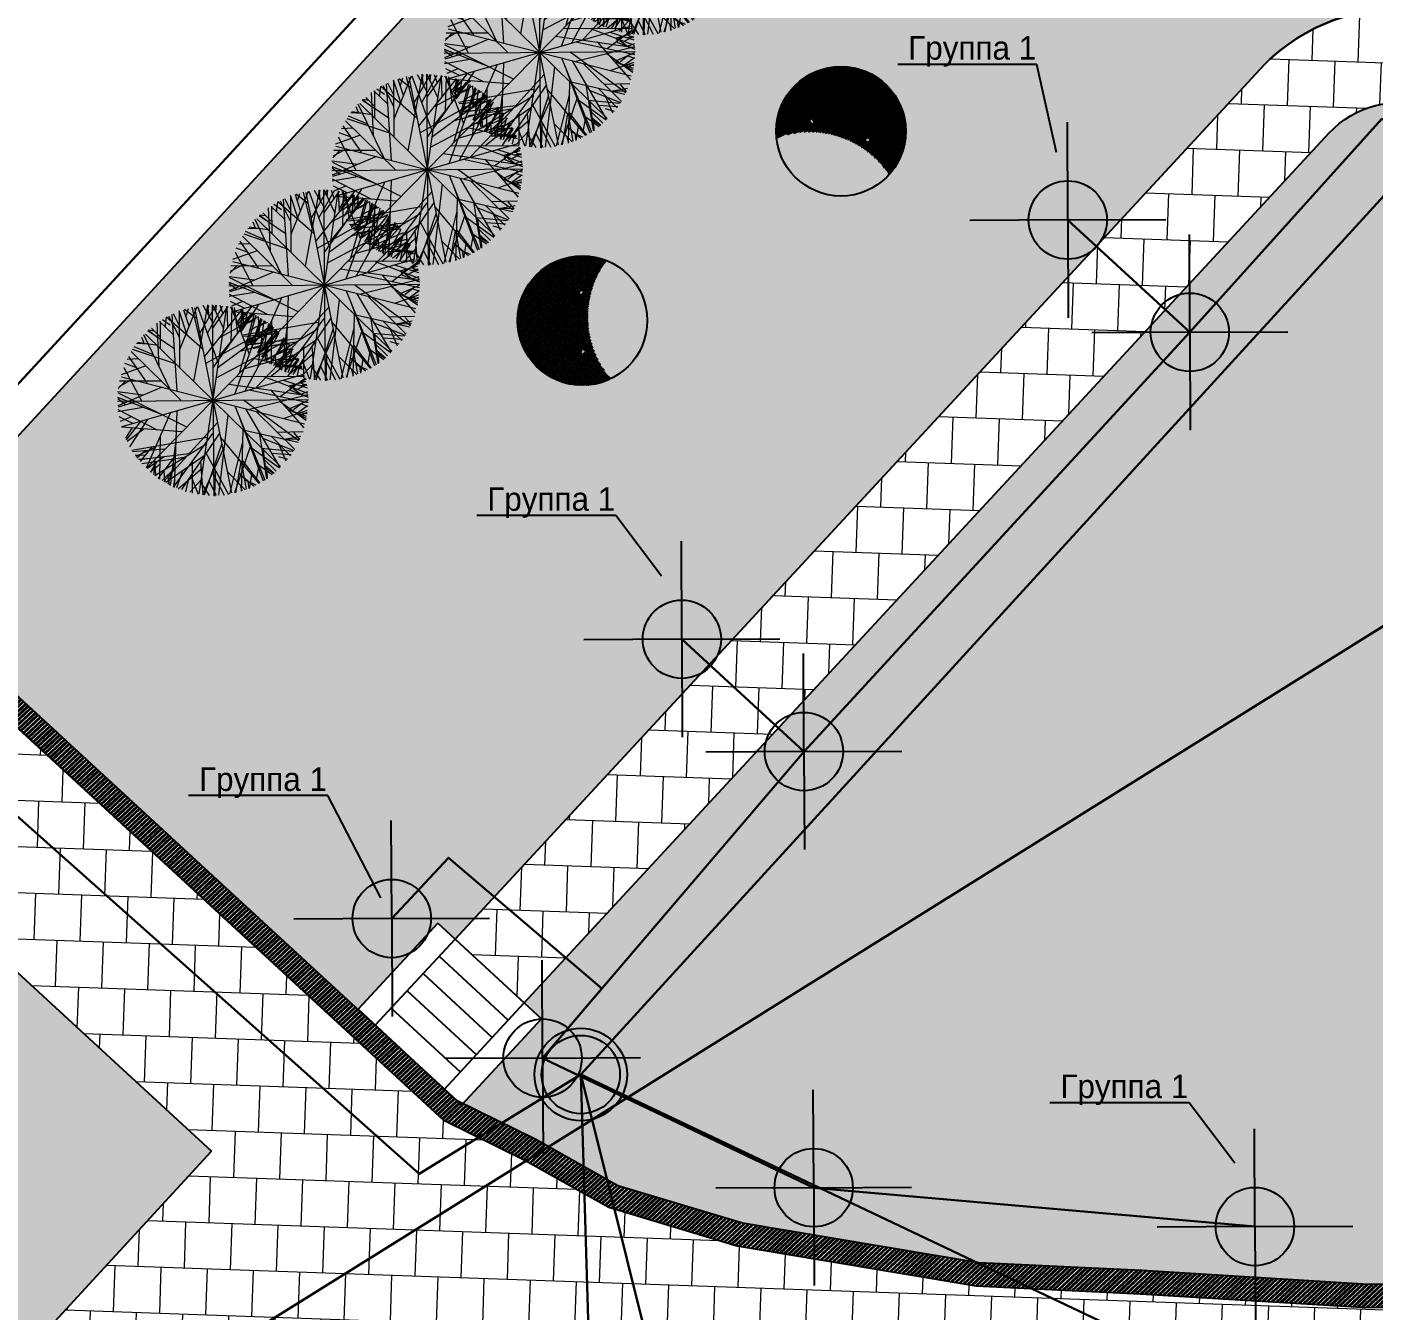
# Model space of a CAD drawing. Header units: millimetres. Extents: x -1042495 to -977915, y 3191218 to 3280168.
# Drawn here: x -1019792 to -1002598, y 3247936 to 3264328 of the extents above; entities that cross this region are included whole.
import ezdxf
from ezdxf import colors
from ezdxf.entities.mleader import LeaderData, LeaderLine
from ezdxf.math import Vec2, Vec3

# ---------------------------------------------------------------- set-up
doc = ezdxf.new("R2010")
doc.units = ezdxf.units.MM
doc.layers.get('0').update_dxf_attribs({"lineweight": 15})
for name, color, linetype in [('000 Граница', 6, 'Continuous'), ('000 Дом', 7, 'Continuous'), ('000 дорожки', 7, 'Continuous'), ('000 Привязки', 1, 'Continuous'), ('_Освещение уличные фанари', 1, 'Continuous'), ('p', 7, 'Continuous'), ('дорожки', 252, 'Continuous'), ('подпорная стенка', 251, 'Continuous')]:
    doc.layers.add(name, color=color, linetype=linetype)
for name, color, linetype, lineweight in [('_ВК_В1', 5, 'B1', 30), ('_ВК_К2-1(Ливневая)', 32, 'Канализация дожд очищенного стока', 30), ('_ВК_Кб', 18, 'g5_122_kb', 30), ('_Группы Электрика', 7, 'Continuous', 15), ('_Кабель 0.4', 1, 'g5_119_3', 30), ('A-WALL', 113, 'Continuous', 18), ('деревья', 118, 'Continuous', 0), ('мощение', 251, 'Continuous', 0)]:
    doc.layers.add(name, color=color, linetype=linetype, lineweight=lineweight)
doc.layers.add('кустарники лиственные', color=7, linetype='Continuous', lineweight=20, true_color=0x455c00)
doc.styles.add('Line_GUGK', font='')
doc.styles.get('Line_GUGK').set_extended_font_data('Bm431', italic=True)
doc.linetypes.add('B1', pattern='A,12.5,-3,["В1",Standard,S=2,R=0,X=-2,Y=-1],-2.5', length=18)
doc.linetypes.add('g5_119_3', pattern='A,4,-1,[31,GUGK_2005.shx,S=0.1,R=0,X=0,Y=0],4,[31,GUGK_2005.shx,S=0.1,R=180,X=0,Y=0],-1', length=10)
doc.linetypes.add('g5_122_kb', pattern='A,1,-1,1.5,-0.4,["Кб",Line_GUGK,S=1,R=0,X=0,Y=-0.5],-2.4,1.5,-1,4,-1,4,-1,3', length=21.8)
doc.linetypes.add('Канализация дожд очищенного стока', pattern='A,10,-2,["К2-1",Standard,S=1.75,R=0,X=-1,Y=-1],-6', length=18)
pattern_1 = [(358, (0, 0), (20.56557541684968, 588.9210265458128), []), (88.00000000000001, (0, 0), (-273.8949378560566, 599.2038142542376), [589.28, -589.28])]

# ---------------------------------------------------------------- blocks, each defined once
blk = doc.blocks.new('й3')
at = {"layer": 'деревья', "lineweight": 0}
for p, q in [((-125.3775391008821, 549.405999999999), (-79.60253910088795, 594.5460000000021)), ((-84.73081395632471, 319.2984245867665), (30.18472518945055, 598.6245200519697)), ((-35.91373809227662, 439.5506420053425), (-58.28054031061765, 599.0202421789363)), ((-53.19453910087759, 596.8059999999969), (165.1154608991201, 167.9629999999997)), ((88.79587012191769, 318.1925874934095), (-22.57260615707492, 598.9517569541676)), ((24.27046089911892, 549.405999999999), (-14.46153910088469, 599.0560000000005)), ((0.01046089910960291, 599.9959999999992), (0.01046089910960291, -600)), ((4.904460899109836, 486.2079999999987), (36.59446089911216, 596.8059999999969)), ((41.50578191094974, 439.0534589406998), (65.89057539888017, 598.2269776790599)), ((182.7214608991198, 355.2979999999989), (54.20046089911193, 596.8059999999969)), ((-311.997539100892, 511.0349999999999), (-2.138539100880735, 201.8179999999993)), ((-281.4888741859613, 528.9573060386792), (-112.7948728737829, 414.9199384687236)), ((-264.4615391008847, 465.8940000000002), (-262.7015391008899, 538.1160000000018)), ((-211.8816873365868, 482.515776984219), (-236.8683836662094, 551.9357647941506)), ((-220.4475391008891, 420.7530000000006), (-165.8705391008843, 576.4860000000008)), ((-211.6455391008785, 558.4359999999979), (-0.3775391008821316, 450.094000000001)), ((160.0737781332427, 571.9944905743869), (-160.0479108090367, -571.9994361003774)), ((-152.7884397476591, 573.9827502718108), (152.8181503137312, -573.9739615039689)), ((-135.0005525550951, 507.1464805208379), (-91.23814700337243, 591.6659040655286)), ((-123.6165391008835, 321.4429999999993), (-125.3775391008821, 587.7760000000017)), ((98.21346089911822, 515.5489999999991), (128.1434608991112, 585.5159999999996)), ((141.4407932763133, 505.3888769947407), (98.75239104278444, 590.455800124404)), ((288.1936128888919, 525.342583912512), (118.0687861137994, 413.4509819231462)), ((128.1379029491945, 457.8677427919756), (243.8677384947514, 548.8843468073355)), ((196.8054608991224, 195.0469999999987), (163.3544608991215, 576.4860000000008)), ((170.397460899112, 511.0349999999999), (232.0164608991181, 551.6660000000011)), ((177.4394608991133, 436.5519999999997), (254.9044608991098, 542.6359999999986)), ((308.4543852160714, 513.6832868732927), (232.3616181580437, 38.52492848058682)), ((316.5234608991159, 508.7779999999984), (302.4394608991133, 305.643)), ((-70.07018586616323, 268.0709742500367), (-416.8697014679055, 430.3817135755489)), ((-401.7865391008818, 445.5800000000017), (-364.8145391008875, 432.0380000000005)), ((-370.0965391008795, 470.4079999999994), (-352.4895391008904, 355.2979999999989)), ((-356.7090802918392, 403.6583734079941), (-360.9679840817407, 477.3444715575679)), ((-288.7343273347942, 372.4055333222132), (-341.6790637237718, 492.6199092083807)), ((-326.08153910088, 504.2639999999992), (-232.7715391008824, 235.6739999999991)), ((73.48758928989992, 267.154932551508), (422.3150574623724, 425.0602129267645)), ((290.2826751630491, 390.0823145520844), (381.0238815400808, 460.8085979921234)), ((293.455655662241, 368.7116002667135), (347.9187378474599, 488.2457542139673)), ((311.2424608991132, 425.2669999999998), (358.7774608991167, 481.6929999999993)), ((334.6982582304918, 152.2985200466064), (370.9978823884594, 468.4897907847335)), ((343.150570492362, 429.7561699665712), (341.0842435628729, 492.6928096689007)), ((356.9084824046004, 179.5655328020002), (395.253448104806, 450.4408271912253)), ((361.8207935765968, 399.1009893844821), (367.012637720225, 472.7272352237742)), ((-215.783657173859, 336.2349408046648), (-489.180589252981, 346.1283241853707)), ((-458.1235391008813, 382.3830000000016), (-405.3075391008897, 330.4709999999977)), ((-438.7575391008868, 364.3260000000009), (-444.0395391008788, 402.6959999999999)), ((-396.8076433456154, 343.4669180922865), (-442.3373602484207, 404.4442160625076)), ((-327.3068585502187, 243.3246127296843), (-439.9406047233788, 405.1895660951341)), ((420.0104608991096, -420), (-419.9895391008904, 420)), ((420.0104608991096, 420), (-419.9895391008904, -420)), ((220.0527131675626, 333.4678763839584), (493.5530214783066, 339.8977176670378)), ((273.9233396625204, 41.75331222241584), (471.5081911544694, 369.7394500131886)), ((352.3533238398231, 311.1219096192071), (425.6060320388206, 416.1899482537665)), ((362.2984608991101, 251.474000000002), (489.0594608991087, 350.7839999999997)), ((371.10146089911, 371.0980000000018), (466.1714608991169, 375.612000000001)), ((382.9753588877793, 358.8488365851808), (448.3674267571769, 397.7726525435719)), ((392.6592563566373, 368.2823219073543), (470.6574895008525, 365.9130487317489)), ((401.1537766107504, 338.4064880055666), (447.4521582789312, 398.8022315965463)), ((-532.0675391008845, 274.0440000000017), (-401.7865391008818, 208.5900000000001)), ((-324.4150638219289, 62.27628744814865), (-526.1533759547892, 287.0657493069812)), ((-463.1762074886065, 296.4660947846278), (-525.554375851978, 287.8489934372265)), ((-511.3619746919139, 312.3168581340142), (-477.8841576626146, 265.5830470337787)), ((-498.6165391008835, 328.2139999999999), (-327.8425391008932, 328.2139999999999)), ((-418.2063616002852, 248.0229103230304), (-498.0082179690071, 330.8953268686164)), ((139.8503166433802, -26.81907430767023), (508.1271040902211, 314.7452666953577)), ((233.7774608991167, 233.4170000000013), (533.0734608991188, 274.0440000000017)), ((348.5581469675672, 59.5629299951288), (514.1722588804259, 301.8261066776722)), ((400.4880733429891, 248.3472985080552), (525.5674764771102, 288.4694145117537)), ((421.3419184873928, 242.699107466924), (502.1870063696842, 324.5541346143291)), ((438.6579054919566, 312.6930129474858), (512.3864388080547, 309.2458841340667)), ((466.9217214158707, 290.5688340694578), (529.1857451225515, 281.1623641762089)), ((-322.5605391008867, 206.3329999999987), (-591.9265391008812, 93.47999999999956)), ((-515.4609233079973, 98.54498345770844), (-572.6002084126667, 174.6618882406001)), ((-570.7995391008881, 179.2479999999996), (-470.4475391008891, 147.6490000000013)), ((-411.5494693277433, 158.459955849532), (-564.9168386439997, 207.5443449158265)), ((-560.2365391008934, 208.5900000000001), (-208.1235391008813, 208.5900000000001)), ((-547.9125391008856, 244.7019999999975), (-477.4895391008904, 210.8470000000016)), ((-543.0283221824648, 253.2084248991814), (-62.52599949126306, 227.072383933526)), ((546.2195446755068, 246.3032554413294), (65.42473445678479, 226.2551828219512)), ((207.6329210809636, -38.25208728140933), (559.5617397340975, 202.8334993686731)), ((543.6364608991134, 253.7309999999998), (209.1294608991157, 3.19800000000032)), ((555.4311410445953, 224.818594692988), (424.4265779900597, 68.93404850610386)), ((440.9195506814285, 196.7580680431129), (549.2291190486867, 234.1224404464956)), ((471.9990818601655, 243.3978430716306), (539.2284438386996, 252.8689247394068)), ((501.9851994120836, 160.4329798010513), (573.6320403677673, 178.0454720173802)), ((-597.2085391008877, 28.02500000000146), (-120.0955391008902, 120.5650000000023)), ((-591.6266504157829, 91.53612947333386), (-233.2820820329362, -35.5104611952338)), ((586.7923360304994, 92.12508354019883), (-586.7714142322802, -92.12508354019883)), ((-586.6455391008785, 127.3359999999993), (-359.532539100881, 75.42399999999907)), ((-583.3923946483992, 111.5377155232236), (583.413316446633, -111.5417155232244)), ((-532.8637371507939, 163.2191859484228), (-578.2263631852838, 148.7949576759784)), ((385.1854608991125, 134.107), (582.3694608991209, 136.3640000000014)), ((473.6668379497569, 144.5112152616712), (589.9020543264487, 97.87972775736853)), ((497.2983723718062, 77.56290629228897), (576.1591575681523, 150.26263693289)), ((-526.6503143003938, 18.59388608425797), (-600.0346522483596, 26.22334510430301)), ((-599.9895391008904, 0), (600.0104608991096, 0)), ((-598.7065741755796, -23.94869840233878), (-422.7388603201543, 78.50885847608151)), ((-553.5049005364563, 30.24976032702034), (-597.6312180390669, 20.51108071124327)), ((-485.6729324420012, -5.210391314412846), (-596.0044234947418, 55.63014191040565)), ((-422.9392752957065, 30.06650506339429), (-594.7239989526715, -68.17859155776387)), ((-271.9023608874559, 53.24292071612945), (-568.6808197799546, -188.7017557274594)), ((-546.151539100887, -247.3349999999991), (-202.8425391008932, 0.940999999998894)), ((-463.8471792264172, -379.2700626656624), (-231.6938281466719, 42.23960072468617)), ((279.2606630172813, -51.33021654765616), (596.6108344967361, 59.87426511544618)), ((293.6364608991134, -66.77100000000064), (594.6924608991103, 70.90999999999985)), ((326.4001601022464, 50.99284687184627), (592.2222536433692, -92.42006513544766)), ((382.1693753424479, 82.38481545913601), (593.5336273829453, 68.42412180306565)), ((451.612003328235, 8.237302193843789), (596.0857440944237, -63.90961917515597)), ((510.9300588964543, 29.36164335765716), (597.6141378936445, -13.92662181210835)), ((518.465708811389, 81.4027751199319), (597.9616199044249, 29.06654278049245)), ((-452.9615302292514, -70.93361994992301), (-598.2098532194213, -4.201486988778925)), ((-557.3205816202681, -22.82229465360797), (-597.4596120563801, -27.08849924895185)), ((-597.2085391008877, -48.71399999999994), (-542.6305391008937, -66.77100000000064)), ((-452.8425391008932, -1.315999999998894), (-590.1665391008864, -100.6270000000004)), ((-280.1607751698757, -46.03628652021507), (-541.2790100347338, -257.9203007852338)), ((-396.5684579023946, -48.4286402636244), (-524.1754434203613, -290.420827641683)), ((-208.3263739234244, -34.14554736892751), (-458.1088761616265, -379.9559796358371)), ((-140.6668200342392, -22.00553017303537), (-371.8886677986739, -467.9096099182207)), ((92.93246089911554, -91.59799999999814), (596.4534608991089, -28.40099999999802)), ((525.9320515789732, -286.0436314817998), (231.5823249500827, -45.39886356963689)), ((440.9070873893652, -10.09615617501186), (601.8395766287722, -4.478227000268816)), ((-460.8237942883134, -98.4422762635404), (-592.1037536352815, -93.94632754728082)), ((-518.4887315371452, -146.1084284586723), (-586.7172391922941, -117.954386739053)), ((-584.8845391008799, -123.1970000000001), (-364.8145391008875, -116.4259999999995)), ((-285.4482059718284, -231.7853622261646), (-584.6973008907953, -123.4130336769449)), ((-422.2522624877893, -160.3310065548067), (-582.6058972013852, -141.23776512923)), ((-532.0675391008845, -274.4199999999983), (-167.6305391008791, -166.0809999999983)), ((-38.28032397094648, -137.1446148960677), (-508.1484769087838, -314.6774571303686)), ((-148.2645391008846, -150.2819999999992), (-146.5045391008898, -576.8650000000016)), ((-100.7295391008811, -100.6270000000004), (-25.02553910088318, -597.1779999999999)), ((36.56804761187232, -137.611756047525), (504.1499432695127, -321.0815412172451)), ((511.4358622059372, -312.9102794800347), (113.1829758800304, -168.3534387906875)), ((263.7074608991097, -184.137999999999), (589.4114608991222, -98.36899999999878)), ((282.5174175372667, -235.3754526905395), (583.1151143946772, -130.8019998020609)), ((387.931717971107, -171.1965454320562), (582.8078116149409, -136.7669300099005)), ((450.3120773121773, -86.27863323163183), (564.4736555427371, -198.1597619214517)), ((458.8950072147272, -159.1889338158981), (542.1834479092358, -253.7280476666092)), ((532.2799069045432, -166.8192201485253), (571.5000395893439, -176.3650809366445)), ((-570.7995391008881, -184.137999999999), (-452.8425391008932, -179.6239999999998)), ((-470.9453104598215, -200.2541400139016), (-567.1573735125567, -188.7980335140419)), ((-435.5038698071294, -176.8320350480681), (-562.2039400956855, -195.6028685371384)), ((-481.6744480446359, -208.3628627018152), (-556.371960724442, -222.9047878993515)), ((-526.7865391008818, -181.880000000001), (-554.9555391008762, -220.2510000000002)), ((-504.6351141737105, -187.4505086355966), (-537.2639397651219, -258.3356098171935)), ((-331.8418413366453, -206.6568962092169), (-535.4941306637775, -264.9277556486959)), ((-472.2085391008877, -193.1660000000011), (-502.1375391008769, -263.135000000002)), ((-441.8301204239833, -241.0155229047814), (-491.4917007116892, -336.083928383825)), ((-359.532539100881, -224.7649999999994), (-440.5185391008854, -405.3290000000015)), ((-58.243356157167, -202.9220623680703), (-430.872431630487, -410.5845905258975)), ((-307.9175300604838, -173.8212378640346), (-381.9431676607055, -457.7925142616368)), ((-199.3205391008814, -202.1939999999995), (-285.5885391008778, -527.2099999999991)), ((21.78774632317072, -598.2826680039652), (-62.51505428526434, -227.5473126632933)), ((-29.33581541421881, -597.9520192564232), (59.65582550808904, -228.3141508825865)), ((-0.3775391008821316, -190.9089999999997), (258.4254608991178, -538.4950000000026)), ((55.69636470534897, -203.6367720276176), (425.6653707778605, -416.002230694321)), ((186.2424608991132, -186.3940000000002), (267.2284608991176, -533.9809999999998)), ((188.002460899108, -186.3940000000002), (573.566460899121, -172.8529999999992)), ((430.4928790094855, -414.6880855295822), (301.2686202310724, -236.4249589885876)), ((381.6644608991191, -181.880000000001), (524.2704608991189, -290.219000000001)), ((433.2570643739746, -182.3270852458954), (559.7092270170979, -202.7011512092067)), ((459.1294608991157, -240.5639999999985), (555.9604608991212, -222.5080000000016)), ((502.2482737321698, -193.8202989084748), (533.9766765464738, -265.1129793452019)), ((510.7578952267213, -215.4813764441569), (555.5797614219191, -221.2236832785784)), ((-396.9692967209558, -296.0430795440298), (-522.1243549497012, -291.4243618909131)), ((-389.4615391008847, -290.219000000001), (-514.4615391008847, -306.018)), ((-404.9847007704666, -269.0765055263219), (-514.2854167021869, -304.986493006294)), ((-208.5996367398329, -285.5095056348509), (-499.2755832033872, -325.8452836553879)), ((-465.1665391008864, -301.5040000000008), (-495.0955391008902, -335.3600000000006)), ((-468.1478938374057, -288.5557303976311), (-487.4665789734136, -348.4896834511055)), ((-324.3205391008814, -324.0750000000007), (-481.0105391008838, -355.6739999999991)), ((-428.1773692270217, -314.1199769484738), (-466.6087439534313, -370.0888784620656)), ((-372.5755129148311, -307.0744501663139), (-454.28109055401, -387.3941707064587)), ((-348.4957176558091, -334.1538468101862), (-437.8126856785093, -405.9141293363282)), ((-244.0059612134501, -305.4329921838726), (-325.6748870916199, -500.8810276150471)), ((-78.4466590549273, -272.8748852705176), (-319.3914154362865, -507.4451145246312)), ((-263.5413766265701, -256.4211360746885), (-190.8794569830643, -566.2837311692238)), ((-146.5045391008898, -321.8179999999993), (-39.10953910088574, -594.9219999999987)), ((75.01204941411561, -273.8398717044256), (312.9664957295026, -511.4430062770552)), ((204.9945615852048, -288.121950043791), (495.136313553332, -332.1360910199146)), ((240.1457022183895, -308.4922824216992), (319.3326017673389, -504.9590301115386)), ((304.2004608991119, -301.5040000000008), (323.566460899121, -500.125)), ((314.7634608991211, -312.7900000000009), (496.10146089911, -333.1029999999992)), ((368.6841509102087, -311.7620250565997), (449.3658736624493, -393.1101568036174)), ((472.9980015051697, -368.8022787084483), (403.0021310603479, -273.7506708016372)), ((415.1154608991201, -326.3320000000022), (460.8904608991143, -380.5010000000002)), ((424.1923111164215, -319.5112200807198), (461.9117209206161, -375.9623903433749)), ((425.0842904260062, -282.1652984077664), (499.782895989134, -267.6214224139767)), ((446.4059863773582, -333.6581829818278), (493.97450326533, -335.4081552897078)), ((-436.997539100892, -346.6450000000004), (-466.9265391008812, -373.7299999999996)), ((-361.9901891429763, -388.5515040417413), (-422.0664631341788, -420.1794948621246)), ((-290.9816036934499, -410.6528846880537), (-391.2017989907035, -448.8652744534302)), ((-246.8565391008888, -378.2439999999988), (-387.7015391008899, -457.2410000000018)), ((-340.3900865853502, -359.6692862340278), (-350.4276820874366, -484.5066517522755)), ((-146.5045391008898, -362.4449999999997), (-276.7865391008818, -529.4670000000006)), ((-226.4988865047781, -411.8702413875762), (-259.9463365096744, -535.5089088390232)), ((-225.90650802858, -392.4712215012223), (-208.8351169842645, -561.0806023339974)), ((-208.5621134814282, -400.6373301257408), (-208.337384888262, -562.1235200339179)), ((-19.54923917903216, -423.5680467509337), (-137.1947480917006, -582.6957455487245)), ((-61.99753910089203, -362.4449999999997), (179.2004608991119, -570.094000000001)), ((203.4988731656777, -403.2400645877315), (201.2288358218357, -564.7104549522119)), ((228.4954608991102, -364.7020000000011), (353.4954608991102, -484.3260000000009)), ((285.7848988443002, -414.2987117931698), (385.5130706603086, -453.7773898769083)), ((335.8351587243233, -363.9449931723721), (344.2908033136773, -488.899477796087)), ((375.7950621244818, -466.7241027966156), (360.0750996834977, -411.4276642688528)), ((-262.7015391008899, -439.1850000000013), (-347.2085391008877, -486.5829999999987)), ((-245.1227693336696, -479.287093267325), (-319.3350145100703, -503.4092924804681)), ((-257.2819391541416, -541.1443350143418), (-214.2933811278344, -502.9763220739405)), ((-253.9016456983663, -444.3316812978301), (-253.7666342429875, -541.2232971627054)), ((-146.5045391008898, -473.0409999999974), (-250.3775391008821, -543.0089999999982)), ((-215.1665391008864, -454.9840000000004), (-199.3205391008814, -561.0649999999987)), ((-126.8694504920277, -586.1962812315032), (-71.63152872859791, -481.8746533480371)), ((-123.3656147873407, -441.5825186986149), (-74.0632626489969, -593.6335988481042)), ((-84.88453910087992, -475.2980000000025), (-114.8145391008875, -585.893)), ((-69.62486100457318, -505.4203749263907), (-24.09291227036738, -566.3978104781272)), ((-61.91504352516495, -481.7497430059011), (-14.3838131052762, -598.434748622607)), ((55.83622509942506, -482.4885914892657), (6.830916403836454, -598.5622238122451)), ((14.21072773891501, -423.7749718896339), (129.83134504591, -584.3799629252426)), ((63.2455331999081, -506.2687326230516), (16.94491813681088, -566.6645855169227)), ((59.48146089911461, -466.2690000000002), (105.2564608991088, -585.893)), ((119.4624519904319, -587.7631993474861), (65.55026171822101, -482.7503154472106)), ((117.7906110670447, -443.1029002248542), (66.56638856901554, -594.5173378801628)), ((250.4350919044809, -544.3666251630493), (207.9334046055737, -505.6571959532812)), ((247.8624608991231, -448.2129999999997), (230.2564608991088, -549.7799999999988)), ((248.281351438709, -447.5051653526134), (246.9191559891478, -544.3872992915276)), ((-106.7550397947198, -546.9833596966273), (-87.679732130302, -590.5948127738629)), ((-87.77849414061347, -550.8485613334378), (-96.70581512030913, -590.214094558909)), ((-63.75753910088679, -527.2099999999991), (-93.6875391008798, -588.1500000000015)), ((-34.62414886130136, -553.2606185315562), (-49.45237867036485, -595.9466511151695)), ((27.64178813325998, -553.6480741613632), (41.92818239171174, -596.5184918884188)), ((84.12946089911566, -531.7239999999983), (38.35446089912148, -594.9219999999987)), ((99.84631166944746, -548.2986611909655), (80.22016689435986, -591.6650150066525)), ((80.8224200301629, -551.9094445154478), (89.25043505246867, -591.3848904126644))]:
    blk.add_line(p, q, dxfattribs=at)
blk = doc.blocks.new('кресло')
at = {"layer": 'дорожки', "true_color": 0x636466}
h = blk.add_hatch(dxfattribs=at)
h.set_pattern_fill('ANSI37', color=251, scale=150, angle=304.5656460397744)
h.set_pattern_definition([(349.5656460397743, (277367.2571298913, 339724.4221341921), (3.395790976988876, 18.43993231117189), []), (79.56564603977426, (277367.2571298913, 339724.4221341921), (-18.43993231117189, 3.395790976988876), [])])
h.paths.add_polyline_path([(467832.5231997805, 64458.62677100662, 0.8323112677199898), (469187.8247493383, 64473.88844469452, 0.3081471726115675), (468866.8567011625, 65180.1403701283, -0.3499507112651593)])
h.paths.add_polyline_path([(468763.5047607318, 64778.41545212435, -1), (468796.0219610223, 64772.79124682344, -1)], flags=16)
h.paths.add_polyline_path([(468279.7020739956, 64417.06273480793, -1), (468247.1848737051, 64422.68694010886, -1)], flags=16)
at = {"layer": 'дорожки', "color": 251, "true_color": 0x636466}
blk.add_circle((468508.7654658656, 64591.33917192827, 168.6856682007157), 689.1416282580958, dxfattribs=at)
blk = doc.blocks.new('A$C06E7795D')
at = {"layer": 'дорожки', "xscale": 1.2, "yscale": 1.2, "zscale": 1.2}
for p, rotation in [((404089.4889503792, -398484.9871436949, 2437.577198159142), 127.0798667094203), ((239476.4033885554, 515414.6682277247, -2640.000000000001), 237.1895683810886)]:
    blk.add_blockref('кресло', p, dxfattribs=dict(at, rotation=rotation))
blk = doc.blocks.new('*U36')
h = blk.add_hatch(color=256)
h.paths.add_polyline_path([(-0.5900000000000318, 0, 1), (0.5900000000000318, 0, 1)])
h.paths.add_polyline_path([(0.5, 0, -1), (-0.5, 0, -1)], flags=16)
h = blk.add_hatch(color=255)
edge = h.paths.add_edge_path()
edge.add_arc((0, 0), 0.5, 0, 360)
at = {"lineweight": -3}
for radius in [0.59, 0.5]:
    blk.add_circle((0, 0), radius, dxfattribs=at)

msp = doc.modelspace()

# ---------------------------------------------------------------- hatches: boundary and pattern name
at = {"layer": '000 Привязки', "true_color": 0x999b37}
h = msp.add_hatch(color=55, dxfattribs=at)
h.dxf.hatch_style = 1
edge = h.paths.add_edge_path()
edge.add_line((-1001639.218022007, 3264468.641069544), (-996050.2179748308, 3262513.088762247))
edge.add_line((-996050.2179748308, 3262513.088762247), (-991893.645166476, 3261422.440649465))
edge.add_line((-991893.645166476, 3261422.440649465), (-990983.4939305522, 3264442.695467696))
edge.add_line((-990983.4939305522, 3264442.695467696), (-993624.4130851962, 3265372.147902116))
edge.add_line((-993624.4130851962, 3265372.147902116), (-993524.8183247782, 3265655.133561954))
edge.add_line((-993524.8183247782, 3265655.133561954), (-994090.7896442201, 3265854.32308312))
edge.add_line((-994090.7896442201, 3265854.32308312), (-993493.2382017627, 3267552.188399731))
edge.add_line((-993493.2382017627, 3267552.188399731), (-994194.1245987155, 3267798.860308155))
edge.add_line((-994194.1245987155, 3267798.860308155), (-992036.2381236292, 3273930.216272339))
edge.add_line((-992036.2381236292, 3273930.216272339), (-989678.0242912509, 3273100.259935603))
edge.add_line((-989678.0242912509, 3273100.259935603), (-989415.7580892779, 3273845.455506667))
edge.add_line((-989415.7580892779, 3273845.455506667), (-986491.5729367472, 3272816.309649155))
edge.add_line((-986491.5729367472, 3272816.309649155), (-986753.839139178, 3272071.114078144))
edge.add_line((-986753.839139178, 3272071.114078144), (-981612.9329845645, 3270261.809264168))
edge.add_line((-981612.9329845645, 3270261.809264168), (-983272.8456580378, 3265545.381599411))
edge.add_line((-983272.8456580378, 3265545.381599411), (-986055.5379802743, 3266524.730076706))
edge.add_line((-986055.5379802743, 3266524.730076706), (-986553.5117823817, 3265109.801777229))
edge.add_line((-986553.5117823817, 3265109.801777229), (-989437.3907472824, 3266124.762163148))
edge.add_line((-989437.3907472824, 3266124.762163148), (-989935.3474299647, 3264709.882506236))
edge.add_line((-989935.3474299647, 3264709.882506236), (-979266.9322102849, 3260955.210773215))
edge.add_line((-979266.9322102849, 3260955.210773215), (-980318.0226566531, 3271335.582340404))
edge.add_line((-980318.0226566531, 3271335.582340404), (-989147.2214710452, 3275033.696493968))
edge.add_line((-989147.2214710452, 3275033.696493968), (-1001307.873298857, 3279313.550128862))
edge.add_line((-1001307.873298857, 3279313.550128862), (-1021564.11379768, 3257304.459940832))
edge.add_line((-1021564.11379768, 3257304.459940832), (-1018434.951940914, 3254428.589344897))
edge.add_line((-1018434.951940914, 3254428.589344897), (-1015566.75896428, 3251786.155563995))
edge.add_line((-1015566.75896428, 3251786.155563995), (-1014547.785553514, 3252887.447271054))
edge.add_line((-1014547.785553514, 3252887.447271054), (-1014327.413725328, 3252683.888140016))
edge.add_line((-1014327.413725328, 3252683.888140016), (-1003953.014445543, 3263890.19196366))
edge.add_arc((-1002290.970029792, 3262158.83170067), 2400.000000039562, 74.24268431795309, 133.8298026178991, ccw=False)
at = {"layer": '000 Привязки'}
h = msp.add_hatch(color=63, dxfattribs=at)
h.dxf.hatch_style = 1
h.paths.add_polyline_path([(-1013445.813733979, 3251869.773397288), (-1013225.611671192, 3251666.030787158), (-1014224.945146003, 3250585.9656375), (-1013296.828539661, 3250128.739824406), (-1012248.55406174, 3249539.081605633), (-1010659.136038395, 3249062.490368222), (-1007642.998257065, 3248554.879634256), (-1005561.54618504, 3248456.505104757), (-1002739.511933773, 3248283.332361744), (-996773.0238061923, 3248234.048091347), (-996360.5326360597, 3248219.075308797), (-996308.8472946513, 3249712.043292771), (-996009.0269064655, 3249701.663754009), (-995645.3455300218, 3260206.859992345, 0.3280728148511562), (-996447.42252886, 3261380.73345482), (-1001893.765475876, 3263291.187008178, 0.2988403815472374), (-1003171.778282734, 3262973.80214286)])
at = {"layer": '000 Привязки', "linetype": 'ByBlock', "true_color": 0x636466}
h = msp.add_hatch(color=251, dxfattribs=at)
h.dxf.hatch_style = 1
h.paths.add_polyline_path([(-1017436.401278708, 3249975.995271549), (-1022586.999704096, 3254716.389332995), (-1031729.188251231, 3244783.092369184), (-1026578.589825366, 3240042.698307738)])
at = {"layer": '_Освещение уличные фанари', "linetype": 'Continuous'}
h = msp.add_hatch(color=1, dxfattribs=at)
h.paths.add_polyline_path([(-1006507.077149095, 3261863.349940049), (-1006007.082448295, 3261865.651933133, 0.414213562373095), (-1006509.379142178, 3262363.344640849)], flags=0)
h.paths.add_polyline_path([(-1006507.077149095, 3261863.349940049), (-1007007.071849895, 3261861.047946966, 0.414213562373095), (-1006504.775156012, 3261363.35523925)], flags=0)
h = msp.add_hatch(color=1, dxfattribs=at)
h.paths.add_polyline_path([(-1004949.665302893, 3260429.973610403), (-1004449.670602093, 3260432.275603487, 0.414213562373095), (-1004951.967295977, 3260929.968311203)], flags=0)
h.paths.add_polyline_path([(-1004949.665302893, 3260429.973610403), (-1005449.660003693, 3260427.67161732, 0.414213562373095), (-1004947.36330981, 3259929.978909604)], flags=0)
h = msp.add_hatch(color=1, dxfattribs=at)
h.paths.add_polyline_path([(-1011433.160426732, 3256511.593325471), (-1010933.165725932, 3256513.895318554, 0.414213562373095), (-1011435.462419815, 3257011.58802627)], flags=0)
h.paths.add_polyline_path([(-1011433.160426732, 3256511.593325471), (-1011933.155127531, 3256509.291332387, 0.414213562373095), (-1011430.858433648, 3256011.598624671)], flags=0)
h = msp.add_hatch(color=1, dxfattribs=at)
h.paths.add_polyline_path([(-1009875.151216061, 3255077.667206704), (-1009375.156515261, 3255079.969199787, 0.414213562373095), (-1009877.453209144, 3255577.661907503)], flags=0)
h.paths.add_polyline_path([(-1009875.151216061, 3255077.667206704), (-1010375.145916861, 3255075.36521362, 0.414213562373095), (-1009872.849222977, 3254577.672505904)], flags=0)
h = msp.add_hatch(color=1, dxfattribs=at)
h.paths.add_polyline_path([(-1015136.215185015, 3252945.986895313), (-1014636.220484215, 3252948.288888396, 0.414213562373095), (-1015138.517178098, 3253445.981596112)], flags=0)
h.paths.add_polyline_path([(-1015136.215185015, 3252945.986895313), (-1015636.209885814, 3252943.684902229, 0.414213562373095), (-1015133.913191931, 3252445.992194513)], flags=0)
h = msp.add_hatch(color=1, dxfattribs=at)
h.paths.add_polyline_path([(-1013210.363585895, 3251164.907103659), (-1012710.368885096, 3251167.209096742, 0.414213562373095), (-1013212.665578979, 3251664.901804459)], flags=0)
h.paths.add_polyline_path([(-1013210.363585895, 3251164.907103659), (-1013710.358286695, 3251162.605110576, 0.414213562373095), (-1013208.061592812, 3250664.912402859)], flags=0)
h = msp.add_hatch(color=1, dxfattribs=at)
h.paths.add_polyline_path([(-1009750.66538252, 3249510.620199122), (-1009250.67068172, 3249512.922192205, 0.414213562373095), (-1009752.967375603, 3250010.614899921)], flags=0)
h.paths.add_polyline_path([(-1009750.66538252, 3249510.620199122), (-1010250.66008332, 3249508.318206038, 0.414213562373095), (-1009748.363389437, 3249010.625498322)], flags=0)
h = msp.add_hatch(color=1, dxfattribs=at)
h.paths.add_polyline_path([(-1004118.188018057, 3249013.846302152), (-1003618.193317258, 3249016.148295235, 0.414213562373095), (-1004120.490011141, 3249513.841002951)], flags=0)
h.paths.add_polyline_path([(-1004118.188018057, 3249013.846302152), (-1004618.182718857, 3249011.544309068, 0.414213562373095), (-1004115.886024974, 3248513.851601352)], flags=0)
at = {"layer": 'мощение', "true_color": 0x636466}
h = msp.add_hatch(dxfattribs=at)
h.set_pattern_fill('AR-B88', color=251, scale=2.9, angle=358)
h.set_pattern_definition(pattern_1)
edge = h.paths.add_edge_path()
edge.add_line((-995645.3455300218, 3260206.859992345), (-996009.0269064655, 3249701.663754009))
edge.add_line((-996009.0269064655, 3249701.663754009), (-994809.7453541459, 3249660.145598978))
edge.add_line((-994809.7453541459, 3249660.145598978), (-994599.519188795, 3255732.678480263))
edge.add_line((-994599.519188795, 3255732.678480263), (-994446.0639772589, 3260165.341837262))
edge.add_line((-994446.0639772589, 3260165.341837262), (-994460.2911534071, 3260522.133833745))
edge.add_line((-994460.2911534071, 3260522.133833745), (-994527.297816365, 3260872.865994253))
edge.add_line((-994527.297816365, 3260872.865994253), (-994669.1246331319, 3261370.895464536))
edge.add_line((-994669.1246331319, 3261370.895464536), (-994977.2159247334, 3261768.417929582))
edge.add_line((-994977.2159247334, 3261768.417929582), (-995436.0526834464, 3262233.205886358))
edge.add_line((-995436.0526834464, 3262233.205886358), (-996050.2179748308, 3262513.088762247))
edge.add_line((-996050.2179748308, 3262513.088762247), (-1001496.560921726, 3264423.542315564))
edge.add_arc((-1002290.970029792, 3262158.83170067), 2400.000000039886, 70.6702869186384, 137.2233650078394)
edge.add_line((-1004052.586534975, 3263788.77258575), (-1014326.621986898, 3252684.743839445))
edge.add_line((-1014326.621986898, 3252684.743839445), (-1013445.813733979, 3251869.773397288))
edge.add_line((-1013445.813733979, 3251869.773397288), (-1003171.778282734, 3262973.80214286))
edge.add_arc((-1002290.970029804, 3262158.831700716), 1199.999999999938, 70.67028692361862, 137.2233650327177, ccw=False)
edge.add_line((-1001893.765475876, 3263291.187008178), (-996447.42252886, 3261380.73345482))
edge.add_arc((-996844.6270827877, 3260248.378147358), 1199.999999998969, -1.9827415884116135, 70.67028692360918, ccw=False)
h = msp.add_hatch(dxfattribs=at)
h.set_pattern_fill('AR-B88', color=251, scale=2.9, angle=358)
h.set_pattern_definition(pattern_1)
h.paths.add_polyline_path([(-993683.5321425213, 3247769.907822432), (-994169.1948029734, 3247839.335610852), (-996779.7052839868, 3247934.093047149), (-1002749.945646025, 3247983.40831168), (-1005577.815846718, 3248156.939174858), (-1007675.088804194, 3248256.061438203), (-1010727.377903154, 3248769.756375944), (-1012366.612956763, 3249261.285382871), (-1013436.760960046, 3249863.247539471), (-1014480.858273635, 3250377.609894259), (-1018638.092386191, 3254207.831572851), (-1021767.273593811, 3257083.719953278), (-1033142.18717787, 3244724.491745695), (-1029892.847197745, 3240962.538836047), (-1028035.586219523, 3238037.136016116), (-1026578.398414347, 3235140.741067335), (-1026248.435988127, 3233936.776853602), (-1026187.984877799, 3233910.884103522), (-1025364.760831568, 3231113.112787709), (-1025356.822437159, 3230683.464589713), (-1025266.522774937, 3230353.979917556), (-1021268.91759843, 3230215.586068688), (-1020176.10045645, 3232879.371100113), (-1010809.711529467, 3232555.114312276), (-994230.1263911356, 3231981.14252205)])
h.paths.add_polyline_path([(-1026578.589825366, 3240042.698307738), (-1031729.188251231, 3244783.092369184), (-1022586.999704096, 3254716.389332995), (-1017436.401278708, 3249975.995271549)], flags=16)
h.paths.add_polyline_path([(-1010818.60622736, 3244162.37139006), (-1010777.088072726, 3245361.652942839), (-1006579.602638, 3245216.339401621), (-1006621.120792633, 3244017.057848842), (-1006652.259408609, 3243117.596684257), (-1001855.133197494, 3242951.524065722), (-1001823.994581518, 3243850.985230306), (-997826.3894055882, 3243712.591381527), (-997784.8712509545, 3244911.872934305), (-994586.7871102104, 3244801.157855283), (-994628.3052648441, 3243601.876302504), (-994801.0580216785, 3238611.78952503), (-994801.2975758184, 3238604.869832591), (-995001.1778346151, 3238611.78952503), (-997799.5014577657, 3238708.665219176), (-997993.2528460566, 3233112.017972874), (-1011185.349926625, 3233568.717673846)], flags=16)
h.paths.add_polyline_path([(-1010901.642536627, 3241763.808284502), (-1010825.525919798, 3243962.491131263), (-1010818.60622736, 3244162.37139006), (-1006821.00105143, 3244023.97754128), (-1006621.120792633, 3244017.057848841), (-1006652.259408609, 3243117.596684257), (-1001855.133197493, 3242951.524065722), (-1001655.252938697, 3242944.604373283), (-1001631.03401516, 3243644.185279071), (-994835.1052160799, 3243408.915736146), (-994994.2581421761, 3238811.669783827), (-997792.5817653267, 3238908.545477972), (-997799.5014577657, 3238708.665219176), (-997986.333153618, 3233311.898231671), (-997993.2528460566, 3233112.017972874), (-1011185.349926625, 3233568.717673846), (-1011178.430234186, 3233768.597932642)], flags=0)
h.paths.add_polyline_path([(-1010701.762277831, 3241756.888592063), (-1010625.645661002, 3243955.571438824), (-1006827.920743869, 3243824.097282484), (-1006852.139667405, 3243124.516376697), (-1006904.037360698, 3241625.414435723)], flags=0)
h.paths.add_polyline_path([(-1010708.68197027, 3241557.008333267), (-1006910.957053137, 3241425.534176926), (-1007180.825058256, 3233630.204083863), (-1010978.54997539, 3233761.678240203)], flags=0)
h.paths.add_polyline_path([(-1006711.07679434, 3241418.614484487), (-1001913.950583224, 3241252.541865952), (-1002045.424739565, 3237454.816948819), (-1006842.55095068, 3237620.889567354)], flags=0)
h.paths.add_polyline_path([(-1006704.157101901, 3241618.494743284), (-1006659.179101048, 3242917.716425461), (-1001862.052889932, 3242751.643806926), (-1001907.030890785, 3241452.422124749)], flags=0)
h.paths.add_polyline_path([(-1006849.470643119, 3237421.009308557), (-1002052.344432004, 3237254.936690022), (-1002183.818588344, 3233457.211772889), (-1006980.94479946, 3233623.284391424)], flags=0)
h.paths.add_polyline_path([(-1001714.070324428, 3241245.622173513), (-997916.3454072946, 3241114.148017173), (-998186.2134124143, 3233318.81792411), (-1001983.938329548, 3233450.29208045)], flags=0)
at = {"layer": 'подпорная стенка', "linetype": 'Continuous'}
h = msp.add_hatch(dxfattribs=at)
h.set_pattern_fill('ANSI32', color=5, scale=4.399999999999999, angle=358)
h.set_pattern_definition([(43.00000000000001, (0, 0), (-28.58255127021932, 30.65103363485943), []), (43.00000000000001, (19.74453683014231, -0.6894944193667202), (-28.58255127021932, 30.65103363485943), [])])
h.paths.add_polyline_path([(-1015510.943342155, 3251329.735178432), (-1014480.858273635, 3250377.609894259), (-1013436.760960046, 3249863.247539471), (-1012366.612956763, 3249261.285382871), (-1010727.377903154, 3248769.756375944), (-1007675.088804194, 3248256.061438203), (-1005577.815846718, 3248156.939174858), (-1002749.945646025, 3247983.40831168), (-996779.7052839868, 3247934.093047149), (-994169.1948029734, 3247839.335610852), (-992428.9320207144, 3247590.55676479, -0.02033353067488743), (-989483.2661139341, 3246554.811556486, -0.1043142504668524), (-986421.4929184673, 3244541.330934734, -0.001555495267133818), (-982039.1934415961, 3240437.868548498), (-981939.1746519468, 3240755.80400668, 0.001516330020104013), (-986212.7511865131, 3244756.882699291, 0.1009213496880441), (-989264.8911532989, 3246790.600378734, 0.02123245935735115), (-992363.3915272192, 3247884.2373456), (-994142.4515711706, 3248138.562444844), (-996773.0238061922, 3248234.048091347), (-1002739.511933773, 3248283.332361744), (-1005561.54618504, 3248456.505104757), (-1007642.998257065, 3248554.879634256), (-1010659.136038395, 3249062.490368222), (-1012248.55406174, 3249539.081605633), (-1013296.828539661, 3250128.739824406), (-1014309.43184217, 3250627.587022235), (-1018434.951940914, 3254428.589344896), (-1021564.11379768, 3257304.459940832), (-1021765.241430452, 3257085.927967477)])

# ---------------------------------------------------------------- linework, layer by layer
at = {"layer": '000 Граница'}
msp.add_lwpolyline([(-1033142.18717787, 3244724.491745695), (-1001307.873298857, 3279313.550128862), (-989147.2214710452, 3275033.696493968), (-980318.0226566531, 3271335.582340404), (-978370.3115422465, 3252100.353685305), (-985642.9988891818, 3228982.245658085), (-1025266.522774909, 3230353.979917452), (-1023687.257262442, 3222587.872756049), (-1023919.598242972, 3215467.274630293), (-1025057.144647811, 3210444.437963888), (-1026565.012326453, 3205550.683263883), (-1027258.090718482, 3202758.955780372), (-999185.7569582202, 3193788.550144956), (-989700.4723121859, 3215862.14240329), (-985642.9988891818, 3228982.245658085)], dxfattribs=at)
msp.add_lwpolyline([(-1033142.18717787, 3244724.491745695), (-1001307.873298857, 3279313.550128862), (-989147.2214710452, 3275033.696493968), (-980318.0226566531, 3271335.582340404), (-978370.3115422465, 3252100.353685305), (-985642.9988891818, 3228982.245658085), (-1025266.522774909, 3230353.979917452), (-1023687.257262442, 3222587.872756049), (-1023919.598242972, 3215467.274630293), (-1025057.144647811, 3210444.437963888), (-1026565.012326453, 3205550.683263883), (-1027258.090718482, 3202758.955780372), (-999185.7569582202, 3193788.550144956), (-989700.4723121859, 3215862.14240329), (-985642.9988891818, 3228982.245658085)], dxfattribs=at)
at = {"layer": '000 Дом'}
for p in [(-1022586.999704096, 3254716.389332995), (-1026578.589825366, 3240042.698307738)]:
    msp.add_line(p, (-1017436.401278708, 3249975.995271549), dxfattribs=at)
at = {"layer": '000 дорожки', "linetype": 'ByBlock'}
for p, q in [((-1014546.82405013, 3252888.486449988), (-1015565.537103044, 3251787.476133925)), ((-1013225.611671092, 3251666.030787266), (-1014244.324723508, 3250565.020470741))]:
    msp.add_line(p, q, dxfattribs=at)
at = {"layer": '000 дорожки'}
for p, q in [((-1014546.824050131, 3252888.486449987), (-1013225.611671192, 3251666.030787158)), ((-1014530.364597555, 3252464.541776257), (-1013649.556344877, 3251649.571334324)), ((-1014734.107208128, 3252244.33971299), (-1013853.29895545, 3251429.369271058)), ((-1014937.849818779, 3252024.137649798), (-1014057.041565916, 3251209.167207908)), ((-1015565.537103045, 3251787.476133924), (-1014244.324723445, 3250565.020470809)), ((-1015141.592429406, 3251803.935586659), (-1014260.784176492, 3250988.965144638))]:
    msp.add_line(p, q, dxfattribs=at)
for points in [[(-1014326.621986933, 3252684.743839407), (-1004052.58653563, 3263788.772585042, -0.2988403815622147), (-1001496.560921726, 3264423.542315564), (-996050.2179748308, 3262513.088762247)], [(-1001496.560921726, 3264423.542315564, 0.2988403814526842), (-1004052.586534975, 3263788.77258575)], [(-1013445.813734002, 3251869.773397263), (-1003171.778282699, 3262973.802142898, -0.2988403815621104), (-1001893.765475765, 3263291.18700814), (-996447.4225287585, 3261380.733454784, -0.328072814834515), (-995645.3455300231, 3260206.85999231), (-996009.0269064655, 3249701.663754009)], [(-1003171.778282734, 3262973.80214286, -0.2988403815472592), (-1001893.765475876, 3263291.187008178)]]:
    msp.add_lwpolyline(points, format="xyb", dxfattribs=at)
for points in [[(-1004052.586534975, 3263788.77258575), (-1014326.621986898, 3252684.743839445)], [(-1013445.813733979, 3251869.773397288), (-1003171.778282734, 3262973.80214286)], [(-1015345.335039625, 3251583.733523264), (-1014326.621986899, 3252684.743839446)], [(-1014326.621986898, 3252684.743839445), (-1013445.813733979, 3251869.773397288)], [(-1014464.526787018, 3250768.763081423), (-1013445.813734291, 3251869.773397604)]]:
    msp.add_lwpolyline(points, dxfattribs=at)
at = {"layer": '_ВК_В1', "linetype": 'B1'}
msp.add_lwpolyline([(-997101.9054329799, 3260036.240946218), (-1028533.129183384, 3240429.973453608)], dxfattribs=at)
at = {"layer": '_ВК_К2-1(Ливневая)'}
for points in [[(-1012723.168282083, 3250954.917266827), (-989057.4731090027, 3276857.387968841)], [(-1012201.878789713, 3233617.375209158), (-1012723.168282083, 3250954.917266827), (-1012723.168282083, 3250954.917266827)], [(-1012723.168282083, 3250954.917266827), (-998067.2981198191, 3243992.59760723)], [(-1012723.168282083, 3250954.917266827), (-1010962.671323269, 3243898.075493818)]]:
    msp.add_lwpolyline(points, dxfattribs=at)
at = {"layer": '_ВК_Кб', "linetype": 'g5_122_kb'}
msp.add_lwpolyline([(-1027302.592980214, 3249203.656716528), (-1021433.748490249, 3255601.870972896), (-1014785.694288778, 3249686.992612849), (-1012723.168282083, 3250954.917266827)], dxfattribs=at)
at = {"layer": '_Кабель 0.4'}
for points in [[(-1008005.486421202, 3239842.649648519), (-1012030.207855126, 3239843.722487992), (-1011571.614409037, 3247412.078038624), (-994491.8756619988, 3246941.599499209), (-994384.7022291841, 3250196.421827476), (-994134.5926356561, 3255731.48059111), (-995301.736373687, 3261086.647302447), (-999202.3824250441, 3262522.474494471), (-1002504.048348194, 3263151.66053098), (-1004949.667429158, 3260430.435436816), (-1009873.740508848, 3255076.82956774), (-1013210.363585895, 3251164.907103659), (-1009750.66538252, 3249510.620199122), (-1004118.188018057, 3249013.846302152)], [(-1004949.165302893, 3260429.973610403), (-1006507.077149095, 3261862.849940049)], [(-1009874.651216061, 3255077.667206704), (-1011433.660426732, 3256511.593325471)], [(-1015136.215185015, 3252945.986895313), (-1014410.443754922, 3253722.281908091), (-1012453.073658028, 3252052.768696725), (-1013210.363585895, 3251164.907103659)]]:
    msp.add_lwpolyline(points, dxfattribs=at)
at = {"layer": '_Освещение уличные фанари', "color": 1, "linetype": 'Continuous'}
for p, q in [((-1006507.077149095, 3261863.349940049), (-1006512.832131804, 3263113.336692049)), ((-1006507.077149095, 3261863.349940049), (-1007757.063901094, 3261857.594957341)), ((-1006507.077149095, 3261863.349940049), (-1005257.090397096, 3261869.104922758)), ((-1006507.077149095, 3261863.349940049), (-1006501.322166387, 3260613.36318805)), ((-1004949.665302893, 3260429.973610403), (-1004955.420285602, 3261679.960362403)), ((-1004949.665302893, 3260429.973610403), (-1006199.652054893, 3260424.218627695)), ((-1004949.665302893, 3260429.973610403), (-1003699.678550894, 3260435.728593112)), ((-1004949.665302893, 3260429.973610403), (-1004943.910320185, 3259179.986858404)), ((-1011433.160426732, 3256511.593325471), (-1011438.91540944, 3257761.58007747)), ((-1011433.160426732, 3256511.593325471), (-1012683.147178731, 3256505.838342762)), ((-1011433.160426732, 3256511.593325471), (-1010183.173674732, 3256517.348308179)), ((-1011433.160426732, 3256511.593325471), (-1011427.405444023, 3255261.606573471)), ((-1009875.151216061, 3255077.667206704), (-1009880.906198769, 3256327.653958703)), ((-1009875.151216061, 3255077.667206704), (-1011125.13796806, 3255071.912223995)), ((-1009875.151216061, 3255077.667206704), (-1008625.164464061, 3255083.422189412)), ((-1009875.151216061, 3255077.667206704), (-1009869.396233352, 3253827.680454704)), ((-1015136.215185015, 3252945.986895313), (-1015141.970167723, 3254195.973647312)), ((-1015136.215185015, 3252945.986895313), (-1016386.201937014, 3252940.231912604)), ((-1015136.215185015, 3252945.986895313), (-1013886.228433015, 3252951.741878021)), ((-1015136.215185015, 3252945.986895313), (-1015130.460202306, 3251696.000143313)), ((-1013210.363585895, 3251164.907103659), (-1013216.118568604, 3252414.893855659)), ((-1013210.363585895, 3251164.907103659), (-1011960.376833896, 3251170.662086368)), ((-1013210.363585895, 3251164.907103659), (-1014460.350337895, 3251159.152120951)), ((-1013210.363585895, 3251164.907103659), (-1013204.608603187, 3249914.920351659)), ((-1009750.66538252, 3249510.620199122), (-1009756.420365228, 3250760.606951121)), ((-1004118.188018057, 3249013.846302152), (-1004123.943000766, 3250263.833054151)), ((-1009750.66538252, 3249510.620199122), (-1011000.652134519, 3249504.865216413)), ((-1009750.66538252, 3249510.620199122), (-1008500.67863052, 3249516.37518183)), ((-1009750.66538252, 3249510.620199122), (-1009744.910399811, 3248260.633447122)), ((-1004118.188018057, 3249013.846302152), (-1005368.174770057, 3249008.091319443)), ((-1004118.188018057, 3249013.846302152), (-1002868.201266058, 3249019.60128486)), ((-1004118.188018057, 3249013.846302152), (-1004112.433035349, 3247763.859550152))]:
    msp.add_line(p, q, dxfattribs=at)
for centre in [(-1006507.077149095, 3261863.349940049), (-1004949.665302893, 3260429.973610403), (-1011433.160426732, 3256511.593325471), (-1009875.151216061, 3255077.667206704), (-1015136.215185015, 3252945.986895313), (-1013210.363585895, 3251164.907103659), (-1009750.66538252, 3249510.620199122), (-1004118.188018057, 3249013.846302152)]:
    msp.add_circle(centre, 500, dxfattribs=at)
at = {"layer": 'A-WALL'}
msp.add_lwpolyline([(-1026578.589825645, 3240042.698307678), (-1031729.188251293, 3244783.092369116), (-1022586.999704235, 3254716.389332866), (-1017436.401278587, 3249975.995271428)], close=True, dxfattribs=at)
at = {"layer": 'p', "color": 5, "linetype": 'Continuous', "lineweight": 30}
msp.add_lwpolyline([(-985234.7608315684, 3228968.112787709), (-1025674.760831568, 3230368.112787709), (-1026264.760831568, 3233058.112787709), (-1027264.760831568, 3235898.112787709), (-1028454.760831568, 3238328.112787709), (-1030514.760831568, 3241528.112787709), (-1032294.760831568, 3243608.112787709), (-1033584.760831568, 3244918.112787709), (-1001124.760831568, 3280168.112787709), (-989904.7608315684, 3276188.112787709), (-979914.7608315684, 3271988.112787709), (-978784.7608315684, 3260958.112787709), (-977914.7608315684, 3252418.112787709)], close=True, dxfattribs=at)
at = {"layer": 'подпорная стенка', "color": 5, "linetype": 'Continuous'}
for points in [[(-1021564.269758747, 3257304.603277568), (-1018434.951940914, 3254428.589344896), (-1014309.43184217, 3250627.587022235), (-1013296.828539661, 3250128.739824406), (-1012248.55406174, 3249539.081605633), (-1010659.136038395, 3249062.490368222), (-1007642.998257065, 3248554.879634256), (-1005561.54618504, 3248456.505104757), (-1002739.511933773, 3248283.332361744), (-996773.0238061922, 3248234.048091347), (-994142.4515711706, 3248138.562444844), (-992363.3915272192, 3247884.2373456, -0.02048004716803811), (-989373.0151994098, 3246833.819215389, -0.1041265021921737), (-986212.7511865139, 3244756.882699292, -0.001516330020104251), (-981939.1746519468, 3240755.80400668, -0.001516330020104251)], [(-1021767.273593811, 3257083.719953278), (-1018638.092386192, 3254207.831572852), (-1014480.858273635, 3250377.609894259), (-1013436.760960046, 3249863.247539471), (-1012366.612956763, 3249261.285382871), (-1010727.377903154, 3248769.756375944), (-1007675.088804194, 3248256.061438203), (-1005577.815846718, 3248156.939174858), (-1002749.945646025, 3247983.40831168), (-996779.7052839868, 3247934.093047149), (-994169.1948029734, 3247839.335610852), (-992428.9320207144, 3247590.55676479, -0.02033353067487541), (-989483.2661139359, 3246554.811556487, -0.1043142504488137), (-986421.492918929, 3244541.330935163, -0.001555495267297148), (-982039.1934415963, 3240437.868548498, -0.001555495267297148)]]:
    msp.add_lwpolyline(points, format="xyb", dxfattribs=at)
msp.add_lwpolyline([(-1015510.943342155, 3251329.735178432), (-1021765.241430229, 3257085.927967272)], dxfattribs=at)

# ---------------------------------------------------------------- block references
msp.add_blockref('A$C06E7795D', (-1012682.656675786, 3259684.396640215))
at = {"layer": '_ВК_К2-1(Ливневая)', "xscale": 1000, "yscale": 1000, "zscale": 1000}
msp.add_blockref('*U36', (-1012723.168282083, 3250954.917266827), dxfattribs=at)
at = {"layer": 'кустарники лиственные', "xscale": -2.029547520000008, "yscale": 2.02954752, "zscale": 2.02954752, "rotation": 90.52186044709003}
for p in [(-1011939.060284414, 3265443.503415167), (-1013247.603512891, 3264003.607045762), (-1014681.7704551, 3262505.825263373), (-1015995.919233449, 3261032.042190942), (-1017417.459789418, 3259561.233616146)]:
    msp.add_blockref('й3', p, dxfattribs=at)

# ---------------------------------------------------------------- leaders
at = {"layer": '_Группы Электрика'}
ml = msp.add_multileader_mtext('Standard', dxfattribs=at)
ml.set_content('Группа 1', color=256)
ml.set_leader_properties()
ml.build(insert=Vec2(0, 0))
ml.multileader.update_dxf_attribs({"text_left_attachment_type": 6, "text_right_attachment_type": 6, "dogleg_length": 0.36, "arrow_head_size": 300})
ctx = ml.context
ctx.base_point, ctx.char_height, ctx.arrow_head_size, ctx.landing_gap_size, ctx.plane_origin = Vec3(-1009119.748325472, 3263850.237920812), 300, 300, 9, Vec3(-1006505.373645893, 3261861.315564653)
ctx.left_attachment, ctx.right_attachment, ctx.text_align_type = 6, 6, 2
notes = []
notes.append((ctx, [(1, (1, 1, 0), (-1006901.388325472, 3263850.237920812), (-1, 0), 0.3599999999999679, [(0, [(-1006585.336393613, 3262430.409840554)], 0, [])])]))
ctx.mtext.insert, ctx.mtext.alignment, ctx.mtext.flow_direction = Vec3(-1006910.748325472, 3264210.237920812), 3, 5
ml = msp.add_multileader_mtext('Standard', dxfattribs=at)
ml.set_content('Группа 1', color=256)
ml.set_leader_properties()
ml.build(insert=Vec2(0, 0))
ml.multileader.update_dxf_attribs({"text_left_attachment_type": 6, "text_right_attachment_type": 6, "dogleg_length": 0.36, "arrow_head_size": 300})
ctx = ml.context
ctx.base_point, ctx.char_height, ctx.arrow_head_size, ctx.landing_gap_size, ctx.plane_origin = Vec3(-1014492.600866157, 3258091.386562562), 300, 300, 9, Vec3(-1011431.98386473, 3256509.528328669)
ctx.left_attachment, ctx.right_attachment, ctx.text_align_type = 6, 6, 2
notes.append((ctx, [(1, (1, 1, 0), (-1012274.240866157, 3258091.386562562), (-1, 0), 0.3599999999999679, [(0, [(-1011511.946612451, 3257078.622604569)], 0, [])])]))
ctx.mtext.insert, ctx.mtext.alignment, ctx.mtext.flow_direction = Vec3(-1012283.600866157, 3258451.386562562), 3, 5
ml = msp.add_multileader_mtext('Standard', dxfattribs=at)
ml.set_content('Группа 1', color=256)
ml.set_leader_properties()
ml.build(insert=Vec2(0, 0))
ml.multileader.update_dxf_attribs({"text_left_attachment_type": 6, "text_right_attachment_type": 6, "dogleg_length": 0.36, "arrow_head_size": 300})
ctx = ml.context
ctx.base_point, ctx.char_height, ctx.arrow_head_size, ctx.landing_gap_size, ctx.plane_origin = Vec3(-1018171.186587647, 3254515.104915942), 300, 300, 9, Vec3(-1015676.866801824, 3251887.136433833)
ctx.left_attachment, ctx.right_attachment, ctx.text_align_type = 6, 6, 2
notes.append((ctx, [(1, (1, 1, 0), (-1015952.826587647, 3254515.104915942), (-1, 0), 0.3599999999999679, [(0, [(-1015136.215185015, 3252945.986895313)], 0, [])])]))
ctx.mtext.insert, ctx.mtext.alignment, ctx.mtext.flow_direction = Vec3(-1015962.186587647, 3254875.104915942), 3, 5
ml = msp.add_multileader_mtext('Standard', dxfattribs=at)
ml.set_content('Группа 1', color=256)
ml.set_leader_properties()
ml.build(insert=Vec2(0, 0))
ml.multileader.update_dxf_attribs({"text_left_attachment_type": 6, "text_right_attachment_type": 6, "dogleg_length": 0.36, "arrow_head_size": 300})
ctx = ml.context
ctx.base_point, ctx.char_height, ctx.arrow_head_size, ctx.landing_gap_size, ctx.plane_origin = Vec3(-1007177.376854192, 3250594.578646574), 300, 300, 9, Vec3(-1004116.759852765, 3249012.720412681)
ctx.left_attachment, ctx.right_attachment, ctx.text_align_type = 6, 6, 2
notes.append((ctx, [(1, (1, 1, 0), (-1004959.016854192, 3250594.578646574), (-1, 0), 0.3599999999999679, [(0, [(-1004196.722600486, 3249581.814688582)], 0, [])])]))
ctx.mtext.insert, ctx.mtext.alignment, ctx.mtext.flow_direction = Vec3(-1004968.376854192, 3250954.578646574), 3, 5
for ctx, leaders in notes:
    for number, flags, end, landing, length, lines in leaders:
        leader = LeaderData()
        leader.index, (leader.has_last_leader_line, leader.has_dogleg_vector, leader.attachment_direction) = number, flags
        leader.last_leader_point, leader.dogleg_vector, leader.dogleg_length = Vec3(end), Vec3(landing), length
        for number, points, colour, breaks in lines:
            line = LeaderLine()
            line.index, line.vertices, line.color, line.breaks = number, Vec3.list(points), colors.encode_raw_color(colour), breaks
            leader.lines.append(line)
        ctx.leaders.append(leader)

doc.saveas('drawing.dxf')
